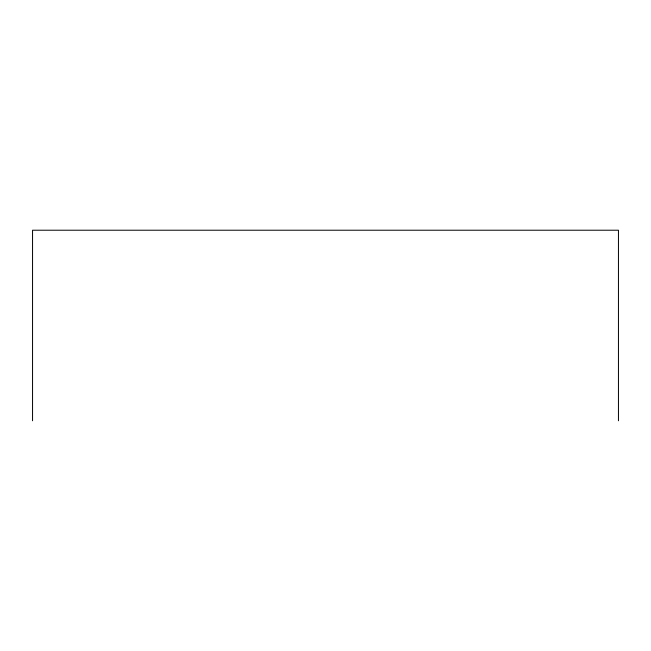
<?xml version="1.0" encoding="UTF-8"?>
<svg xmlns="http://www.w3.org/2000/svg" width="651" height="651" viewBox="0 0 651 651"><rect width="100%" height="100%" fill="white"/><g stroke="black" fill="none" stroke-linecap="round" stroke-linejoin="round"><path stroke-width="0.98" d="M618.45 420.782L618.45 230.218L32.55 230.218L32.55 420.782"/></g></svg>
